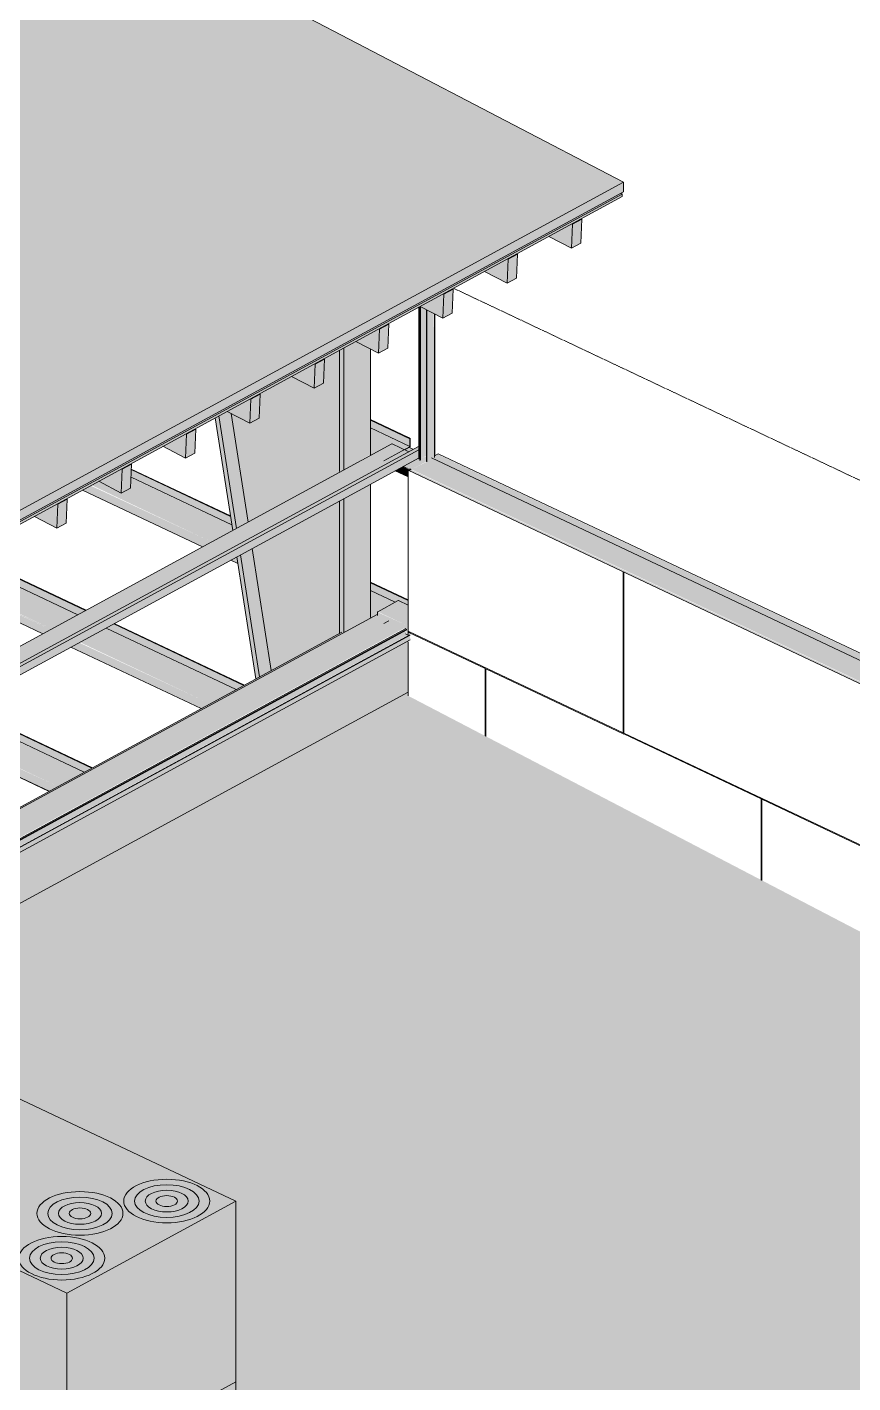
# Model space of a CAD drawing. Header units: inches. Extents: x 27328 to 52026, y -4075 to 4147.
# Drawn here: x 34181.4 to 34392.5, y 1984.6 to 2331.5 of the extents above; entities that cross this region are included whole.
import ezdxf

# ---------------------------------------------------------------- set-up
doc = ezdxf.new("R2010")
doc.units = ezdxf.units.IN
doc.header["$MEASUREMENT"] = 0
doc.linetypes.add('Hidden', pattern=[0.28125, 0.1875, -0.09375])
for name, color, linetype, lineweight in [('A-GLAZ-CWMG', 51, 'Continuous', 9), ('A-PROP-SBCK', 71, 'Hidden', 15), ('A-ROOF', 132, 'Continuous', 9), ('A-WALL', 113, 'Continuous', 9), ('A-WALL-PATT', 111, 'Continuous', 9), ('L-SITE-WALL', 31, 'Continuous', 9), ('M-EQPM', 50, 'Continuous', 9), ('S-BEAM', 12, 'Continuous', 9)]:
    doc.layers.add(name, color=color, linetype=linetype, lineweight=lineweight)
pattern_1 = [(90, (34474.86, 1751.43), (-141.17, -99.553), [41.364, -124.955]), (154.688, (34474.86, 1751.43), (-0.001, -166.32), [77.88, -78.284]), (270, (34404.45, 1826.09), (-141.17, -99.553), [41.364, -124.955]), (154.688, (34474.86, 1792.8), (-0.001, -166.32), [77.88, -78.284]), (270, (34404.27, 1826.18), (-141.17, -99.553), [41.364, -124.955]), (154.688, (34404.27, 1826.18), (-0.001, -166.32), [77.88, -78.284]), (90, (34333.87, 1818.11), (-141.17, -99.553), [41.364, -124.955]), (154.688, (34404.27, 1784.81), (-0.001, -166.32), [77.88, -78.284]), (90, (34439.75, 1809.62), (-141.17, -99.553), [41.364, -124.955]), (154.688, (34475.04, 1792.92), (-0.001, -166.32), [39.04, -117.122]), (154.688, (34475.04, 1834.29), (-0.001, -166.32), [39.04, -117.122]), (90, (34369.16, 1843), (-141.17, -99.553), [41.364, -124.955]), (154.688, (34439.56, 1809.7), (-0.001, -166.32), [77.88, -78.284]), (270, (34439.56, 1851.07), (-141.17, -99.553), [41.364, -124.955]), (154.69, (34439.56, 1851.07), (-0.001, -166.32), [77.88, -78.284]), (154.688, (34368.98, 1843.09), (-0.001, -166.32), [38.838, -117.325]), (270, (34368.98, 1884.45), (-141.17, -99.553), [41.364, -124.955]), (154.69, (34368.98, 1884.45), (-0.001, -166.32), [38.84, -117.325]), (90, (34474.86, 1834.59), (-141.17, -99.553), [41.364, -124.955]), (154.688, (34474.86, 1834.59), (-0.001, -166.32), [77.88, -78.284]), (270, (34404.45, 1909.25), (-141.17, -99.553), [41.364, -124.955]), (154.69, (34474.86, 1875.95), (-0.001, -166.32), [77.88, -78.284]), (270, (34404.27, 1909.34), (-141.17, -99.553), [41.364, -124.955]), (154.69, (34404.27, 1909.34), (-0.001, -166.32), [77.88, -78.284]), (270, (34333.87, 1942.63), (-141.17, -99.553), [41.364, -124.955]), (154.69, (34404.27, 1867.97), (-0.001, -166.32), [77.88, -78.284]), (90, (34439.75, 1892.78), (-141.17, -99.553), [41.364, -124.955]), (154.69, (34475.04, 1876.08), (-0.001, -166.32), [39.04, -117.12]), (154.69, (34475.04, 1917.45), (-0.001, -166.32), [39.04, -117.12]), (90, (34369.16, 1926.16), (-141.17, -99.553), [41.364, -124.955]), (154.69, (34439.56, 1892.86), (-0.001, -166.32), [77.88, -78.284]), (270, (34439.56, 1934.23), (-141.17, -99.55), [41.364, -124.955]), (154.69, (34439.56, 1934.23), (-0.001, -166.32), [77.88, -78.284]), (154.69, (34368.98, 1926.24), (-0.001, -166.32), [38.84, -117.325]), (270, (34368.98, 1967.61), (-141.17, -99.553), [41.364, -124.955]), (154.69, (34368.98, 1967.61), (-0.001, -166.32), [38.84, -117.325])]

# ---------------------------------------------------------------- blocks, each defined once
blk = doc.blocks.new('Girt_Z - 10_D-1018975-Axon - Looking North East')
at = {"layer": 'S-BEAM'}
for points in [[(31907.35, 932.2), (34278.98, 2222.84), (34274.7, 2224.86), (31907.35, 936.55)], [(31907.35, 931.35), (34281.53, 2223.38), (34281.46, 2224.19), (31907.35, 932.2)], [(31907.35, 929.31), (34281.53, 2221.34), (34281.53, 2223.38), (31907.35, 931.35)]]:
    blk.add_hatch(color=256, dxfattribs=at).paths.add_polyline_path(points, flags=0)
for p, q in [((34274.61, 2224.86), (31907.35, 936.6)), ((31907.35, 932.2), (34281.46, 2224.19)), ((31907.35, 931.35), (34281.53, 2223.38)), ((34274.7, 2224.86), (34278.98, 2222.84)), ((31907.35, 929.24), (34281.61, 2221.31))]:
    blk.add_line(p, q, dxfattribs=at)
blk = doc.blocks.new('Girt_C - 10_D-1031050-Axon - Looking North East')
at = {"layer": 'S-BEAM'}
blk.add_hatch(color=256, dxfattribs=at).paths.add_polyline_path([(31907.35, 887.81), (33900.15, 1972.29), (33900.15, 1973.36), (33936.97, 1993.4), (33939.73, 1993.83), (34277.74, 2177.77), (34270.7, 2181.1), (31907.35, 894.97), (31907.35, 893.97)], flags=0)
h = blk.add_hatch(color=256, dxfattribs=at)
h.paths.add_polyline_path([(31907.35, 887.51), (33900.15, 1972.2), (33900.15, 1972.29), (31907.35, 887.61)], flags=0)
h.paths.add_polyline_path([(33939.73, 1993.83), (33940.51, 1993.95), (34277.81, 2177.72), (34277.74, 2177.77), (33941.62, 1994.85)], flags=0)
blk.add_line((34270.85, 2181.24), (31907.35, 895.02), dxfattribs=at)
blk = doc.blocks.new('Carrier_48TC_Standard_Efficiency_Gas_Heat_Electric_Cooling_Packaged_Rooftop_Unit_3_to_15_nominal_tons - 15 ton 48TC__16-873539-Axon - Looking North East')
at = {"layer": 'M-EQPM'}
for points in [[(34191.55, 2007.58), (34234.77, 2031.1), (34150.01, 2071.19), (34106.8, 2047.67), (34178.45, 2013.78)], [(34191.55, 1958.14), (34191.55, 2007.58), (34106.8, 2047.67), (34106.8, 2014.38), (34158.82, 1989.77), (34158.85, 1973.61), (34190.73, 1958.53)], [(34191.55, 1958.14), (34234.77, 1981.66), (34234.77, 2031.1), (34191.55, 2007.58), (34191.55, 1973.61)], [(34191.55, 1949.31), (34234.77, 1972.83), (34234.77, 1984.89), (34191.55, 1961.37)], [(34191.55, 1949.31), (34191.55, 1961.37), (34158.82, 1976.85), (34158.82, 1964.79), (34189.99, 1950.05)]]:
    blk.add_hatch(color=256, dxfattribs=at).paths.add_polyline_path(points, flags=0)
for p, q in [((34150.01, 2071.19), (34106.8, 2047.67)), ((34234.77, 2031.1), (34150.01, 2071.19)), ((34106.8, 2047.67), (34191.55, 2007.58)), ((34106.8, 2047.67), (34106.8, 2014.38)), ((34191.55, 2007.58), (34234.77, 2031.1)), ((34234.77, 1981.66), (34234.77, 2031.1)), ((34191.55, 1958.14), (34191.55, 2007.58)), ((34191.55, 1961.37), (34234.77, 1984.89)), ((34234.77, 1972.83), (34234.77, 1984.89)), ((34234.77, 1981.66), (34191.55, 1958.14)), ((34158.82, 1976.85), (34191.55, 1961.37)), ((34191.55, 1958.14), (34158.85, 1973.61)), ((34234.77, 1972.83), (34191.55, 1949.31)), ((34191.55, 1949.31), (34158.82, 1964.79)), ((34191.55, 1949.31), (34191.55, 1961.37))]:
    blk.add_line(p, q, dxfattribs=at)
for centre, major_axis in [((34217.08, 2031.15), (11, 0)), ((34194.88, 2027.99), (11, 0)), ((34217.08, 2031.15), (8.25, 0)), ((34217.08, 2031.15), (5.5, 0)), ((34194.88, 2027.99), (8.25, 0)), ((34194.88, 2027.99), (5.5, 0)), ((34194.88, 2027.99), (2.75, 0)), ((34217.08, 2031.15), (2.75, 0)), ((34190.23, 2016.53), (11, 0)), ((34190.23, 2016.53), (8.25, 0)), ((34190.23, 2016.53), (5.5, 0)), ((34190.23, 2016.53), (2.75, 0))]:
    blk.add_ellipse(centre, major_axis=major_axis, ratio=0.507323, dxfattribs=at)
blk = doc.blocks.new('Rectangular Mullion - Profile_Polycarbonate_Lower-1065547-Axon - Looking North East')
at = {"layer": 'A-GLAZ-CWMG'}
h = blk.add_hatch(color=256, dxfattribs=at)
h.paths.add_polyline_path([(31907.35, 887.14), (33900.15, 1971.62), (33900.15, 1971.88), (31907.35, 887.35)], flags=0)
h.paths.add_polyline_path([(33940.78, 1993.99), (33941.45, 1994.1), (34278.46, 2177.49), (34278.2, 2177.62), (33942.36, 1994.85)], flags=0)
h = blk.add_hatch(color=256, dxfattribs=at)
h.paths.add_polyline_path([(31907.88, 884.18), (33900.15, 1968.37), (33900.15, 1969.62), (31907.88, 885.43)], flags=0)
h.paths.add_polyline_path([(33948.54, 1994.7), (34279.33, 2174.71), (34279.32, 2175.97), (33946.59, 1994.89), (33947.76, 1995.07), (33948.22, 1994.85)], flags=0)
for p, q in [((33940.78, 1993.99), (34278.2, 2177.62)), ((33941.45, 1994.1), (34278.46, 2177.49)), ((33942.01, 1994.18), (34278.46, 2177.28)), ((33946.35, 1994.85), (34279.24, 2176.01)), ((33946.59, 1994.89), (34279.33, 2175.97)), ((33948.54, 1994.7), (34279.33, 2174.71))]:
    blk.add_line(p, q, dxfattribs=at)
blk = doc.blocks.new('Rectangular Mullion - Profile_Polycarbonate_right-1075846-Axon - Looking North East')
at = {"layer": 'A-GLAZ-CWMG'}
for points in [[(34281.78, 2220.61), (34281.78, 2259.97), (34281.53, 2259.83), (34281.74, 2220.63), (34281.77, 2220.62)], [(34281.96, 2220.92), (34283.53, 2221.9), (34283.53, 2259.21), (34281.96, 2260.03), (34281.96, 2221.77)], [(34283.62, 2220.29), (34285.55, 2221.34), (34285.36, 2258.25), (34283.62, 2259.16), (34283.62, 2221.05)], [(34281.78, 2220.61), (34281.96, 2220.7), (34281.78, 2221.66)]]:
    blk.add_hatch(color=256, dxfattribs=at).paths.add_polyline_path(points, flags=0)
for p, q in [((34281.53, 2220.95), (34281.53, 2259.83)), ((34281.78, 2220.61), (34281.78, 2259.97)), ((34281.96, 2220.7), (34281.96, 2260.03)), ((34283.53, 2220.33), (34283.53, 2259.21)), ((34283.62, 2220.29), (34283.62, 2259.16)), ((34285.55, 2221.34), (34285.55, 2258.15))]:
    blk.add_line(p, q, dxfattribs=at)
blk = doc.blocks.new('Girt_Z - 10_D-1078091-Axon - Looking North East')
at = {"layer": 'S-BEAM'}
for points in [[(34189.28, 2137.23), (34195.84, 2140.8), (34174.13, 2151.07), (34167.61, 2147.48), (34187.05, 2138.28)], [(34195.96, 2140.86), (34197.93, 2141.93), (34174.18, 2153.16), (34174.18, 2151.16), (34189.25, 2144.03)], [(34186.99, 2135.98), (34188.99, 2137.07), (34167.44, 2147.27), (34167.44, 2145.23), (34182.12, 2138.28)], [(34188.99, 2137.07), (34189.28, 2137.23), (34167.45, 2147.35), (34167.48, 2147.24), (34186.43, 2138.28)], [(34195.84, 2140.8), (34195.96, 2140.86), (34189, 2144.03)], [(34197.93, 2141.93), (34197.94, 2141.94), (34193.48, 2144.03)], [(34197.94, 2141.94), (34198.06, 2142.01), (34193.51, 2144.03)], [(34186.97, 2135.97), (34186.99, 2135.98), (34182.08, 2138.28)]]:
    blk.add_hatch(color=256, dxfattribs=at).paths.add_polyline_path(points, flags=0)
for p, q in [((34197.94, 2141.94), (34173.82, 2153.35)), ((34198.06, 2142.01), (34173.87, 2153.45)), ((34197.93, 2141.93), (34174.18, 2153.16)), ((34195.96, 2140.86), (34174.18, 2151.16)), ((34167.44, 2145.23), (34186.99, 2135.98)), ((34186.97, 2135.97), (34167.83, 2145.02))]:
    blk.add_line(p, q, dxfattribs=at)
blk = doc.blocks.new('Girt_Z - 10_D-V43-Axon - Looking North East')
at = {"layer": 'S-BEAM'}
h = blk.add_hatch(color=256, dxfattribs=at)
h.paths.add_polyline_path([(34234.84, 2162.02), (34236.81, 2163.09), (34203.53, 2178.83), (34201.77, 2177.66), (34225.44, 2166.47)], flags=0)
h.paths.add_polyline_path([(34194.34, 2181.17), (34196.31, 2182.24), (34174.18, 2192.71), (34174.18, 2190.71), (34193.39, 2181.62)], flags=0)
h = blk.add_hatch(color=256, dxfattribs=at)
h.paths.add_polyline_path([(34228.16, 2158.39), (34234.72, 2161.96), (34201.4, 2177.66), (34194.89, 2174.12), (34225.44, 2159.67)], flags=0)
h.paths.add_polyline_path([(34187.66, 2177.54), (34194.23, 2181.11), (34174.13, 2190.62), (34167.61, 2187.02), (34187.4, 2177.66)], flags=0)
h = blk.add_hatch(color=256, dxfattribs=at)
h.paths.add_polyline_path([(34227.87, 2158.23), (34228.16, 2158.39), (34194.69, 2174.01), (34194.6, 2173.97), (34225.44, 2159.38)], flags=0)
h.paths.add_polyline_path([(34187.38, 2177.38), (34187.66, 2177.54), (34167.45, 2186.89), (34167.44, 2186.81), (34187.08, 2177.52)], flags=0)
h = blk.add_hatch(color=256, dxfattribs=at)
h.paths.add_polyline_path([(34225.87, 2157.14), (34227.87, 2158.23), (34194.6, 2173.97), (34192.6, 2172.87), (34225.44, 2157.34)], flags=0)
h.paths.add_polyline_path([(34185.37, 2176.29), (34187.38, 2177.38), (34167.44, 2186.65), (34167.44, 2184.77), (34183.91, 2176.98)], flags=0)
h = blk.add_hatch(color=256, dxfattribs=at)
h.paths.add_polyline_path([(34236.81, 2163.09), (34236.82, 2163.1), (34225.44, 2168.47)], flags=0)
h.paths.add_polyline_path([(34196.31, 2182.24), (34196.32, 2182.25), (34194.4, 2183.15)], flags=0)
h = blk.add_hatch(color=256, dxfattribs=at)
h.paths.add_polyline_path([(34236.82, 2163.1), (34236.94, 2163.16), (34225.44, 2168.48)], flags=0)
h.paths.add_polyline_path([(34196.32, 2182.25), (34196.44, 2182.32), (34194.43, 2183.15)], flags=0)
h = blk.add_hatch(color=256, dxfattribs=at)
h.paths.add_polyline_path([(34234.72, 2161.96), (34234.84, 2162.02), (34225.44, 2166.35)], flags=0)
h.paths.add_polyline_path([(34194.23, 2181.11), (34194.34, 2181.17), (34193.14, 2181.62)], flags=0)
h = blk.add_hatch(color=256, dxfattribs=at)
h.paths.add_polyline_path([(34225.85, 2157.13), (34225.87, 2157.14), (34225.44, 2157.32)], flags=0)
h.paths.add_polyline_path([(34185.35, 2176.28), (34185.37, 2176.29), (34183.87, 2176.98)], flags=0)
for p, q in [((34196.32, 2182.25), (34173.82, 2192.9)), ((34196.44, 2182.32), (34173.87, 2193)), ((34196.31, 2182.24), (34174.18, 2192.71)), ((34194.34, 2181.17), (34174.18, 2190.71)), ((34167.44, 2184.77), (34185.37, 2176.29)), ((34185.35, 2176.28), (34167.83, 2184.57)), ((34236.81, 2163.09), (34203.53, 2178.83)), ((34236.82, 2163.1), (34203.54, 2178.84)), ((34236.94, 2163.16), (34203.66, 2178.9)), ((34234.84, 2162.02), (34201.56, 2177.76)), ((34225.85, 2157.13), (34192.57, 2172.87)), ((34192.59, 2172.88), (34225.87, 2157.14))]:
    blk.add_line(p, q, dxfattribs=at)
blk = doc.blocks.new('Girt_Z - 10_D-1078092-Axon - Looking North East')
at = {"layer": 'S-BEAM'}
for points in [[(34279.24, 2224.18), (34279.18, 2226.21), (34269.2, 2230.93), (34269.2, 2228.93), (34279.23, 2224.19)], [(34272.62, 2220.52), (34278.98, 2224.19), (34269.2, 2228.81), (34269.33, 2222.08), (34270.48, 2221.53)], [(34278.87, 2226.37), (34278.92, 2226.47), (34272.89, 2229.2)], [(34279.24, 2226.18), (34278.87, 2226.37), (34279.18, 2226.21)], [(34279.18, 2224.09), (34279.18, 2224.21), (34279.1, 2224.13)]]:
    blk.add_hatch(color=256, dxfattribs=at).paths.add_polyline_path(points, flags=0)
for p, q in [((34278.92, 2226.47), (34269.2, 2231.07)), ((34278.87, 2226.37), (34269.2, 2230.94)), ((34279.24, 2226.18), (34269.2, 2230.93)), ((34279.24, 2224.18), (34269.2, 2228.93)), ((34279.18, 2224.09), (34272.62, 2220.52)), ((34277.95, 2223.32), (34279.18, 2224)), ((34278.92, 2226.47), (34278.87, 2226.37)), ((34278.87, 2226.37), (34279.24, 2226.18)), ((34279.31, 2226.27), (34278.91, 2226.46)), ((34279.31, 2226.27), (34278.92, 2226.47)), ((34279.24, 2226.18), (34279.24, 2224.18)), ((34279.31, 2224.23), (34279.31, 2226.27))]:
    blk.add_line(p, q, dxfattribs=at)
for points in [[(34279.18, 2224, 0), (34279.28, 2224.09, 0), (34279.31, 2224.23, 0)], [(34279.24, 2224.18, 0), (34279.22, 2224.13, 0), (34279.18, 2224.09, 0)]]:
    blk.add_polyline3d(points, dxfattribs=at)
blk = doc.blocks.new('Rectangular Mullion - Profile_Polycarbonate_Upper and left-1075931-Axon - Looking North East')
at = {"layer": 'A-GLAZ-CWMG'}
blk.add_hatch(color=256, dxfattribs=at).paths.add_polyline_path([(34285.55, 2221.85), (34285.6, 2221.88), (34285.55, 2222.17)], flags=0)
for p, q in [((34281.5, 2259.82), (34281.5, 2224.12)), ((34285.6, 2258.12), (34285.6, 2221.88))]:
    blk.add_line(p, q, dxfattribs=at)
blk = doc.blocks.new('Girt_C - 8_D-1077146-Axon - Looking North East')
at = {"layer": 'S-BEAM'}
for points in [[(34189.57, 1854.4), (34588.39, 2071.44), (34582.82, 2074.07), (34183.99, 1857.04)], [(34189.57, 1854.3), (34189.38, 1854.49), (34189.38, 1854.39)]]:
    blk.add_hatch(color=256, dxfattribs=at).paths.add_polyline_path(points, flags=0)
for p, q in [((34582.73, 2074.08), (34183.91, 1857.04)), ((34582.72, 2074.07), (34582.82, 2074.07)), ((34582.82, 2074.07), (34588.39, 2071.44)), ((34588.39, 2071.44), (34588.49, 2071.34)), ((34189.57, 1854.4), (34183.99, 1857.04)), ((34186.69, 1855.67), (34189.57, 1854.3)), ((34189.67, 1854.31), (34189.57, 1854.4))]:
    blk.add_line(p, q, dxfattribs=at)
blk.add_polyline3d([(34189.57, 1854.3, 0), (34189.61, 1854.27, 0), (34189.63, 1854.21, 0)], dxfattribs=at)
blk = doc.blocks.new('columns and girder2 - one-V87-Axon - Looking North East')
at = {"layer": 'S-BEAM'}
h = blk.add_hatch(color=256, dxfattribs=at)
h.paths.add_polyline_path([(34239.88, 2164.76), (34240.83, 2165.28), (34235.97, 2196.48), (34235.02, 2195.96), (34237.97, 2176.98)], flags=0)
h.paths.add_polyline_path([(34261.29, 2176.41), (34261.93, 2176.67), (34262.38, 2176.67), (34262.38, 2210.85), (34261.29, 2210.25), (34261.29, 2176.49)], flags=0)
h.paths.add_polyline_path([(34233.96, 2202.73), (34234.91, 2203.25), (34230.43, 2232.02), (34229.47, 2231.5), (34231.04, 2221.46)], flags=0)
h.paths.add_polyline_path([(34261.29, 2217.61), (34262.38, 2218.29), (34262.2, 2249.31), (34261.29, 2248.81), (34261.29, 2217.82)], flags=0)
h = blk.add_hatch(color=256, dxfattribs=at)
h.paths.add_polyline_path([(34243.82, 2166.91), (34261.29, 2176.41), (34261.29, 2210.25), (34238.95, 2198.1), (34243.74, 2167.41)], flags=0)
h.paths.add_polyline_path([(34237.9, 2204.88), (34261.29, 2217.61), (34261.29, 2248.81), (34257.41, 2246.56), (34257.19, 2240.42), (34254.81, 2239.12), (34249.02, 2242.14), (34240.96, 2237.6), (34240.74, 2231.47), (34238.36, 2230.17), (34233.56, 2232.67), (34235.31, 2221.46)], flags=0)
h = blk.add_hatch(color=256, dxfattribs=at)
h.paths.add_polyline_path([(34262.38, 2176.62), (34269.2, 2180.43), (34269.2, 2214.56), (34262.38, 2210.85), (34262.38, 2176.98)], flags=0)
h.paths.add_polyline_path([(34262.38, 2218.2), (34269.2, 2222.16), (34269.2, 2249.14), (34265.47, 2251.09), (34262.38, 2249.41), (34262.38, 2218.29)], flags=0)
h = blk.add_hatch(color=256, dxfattribs=at)
h.paths.add_polyline_path([(34240.83, 2165.28), (34243.82, 2166.91), (34238.95, 2198.1), (34235.97, 2196.48), (34239.01, 2176.98)], flags=0)
h.paths.add_polyline_path([(34234.91, 2203.25), (34237.9, 2204.88), (34233.4, 2232.75), (34232.57, 2233.19), (34230.43, 2232.02), (34234.43, 2206.38)], flags=0)
for p, q in [((34261.29, 2248.81), (34261.29, 2217.82)), ((34262.38, 2218.29), (34262.38, 2249.41)), ((34269.2, 2222.01), (34269.2, 2249.14)), ((34229.47, 2231.5), (34233.97, 2202.69)), ((34234.92, 2203.21), (34230.43, 2232.02)), ((34233.56, 2232.67), (34237.9, 2204.83)), ((34269.2, 2180.43), (34269.2, 2214.57)), ((34261.29, 2210.26), (34261.29, 2176.41)), ((34262.38, 2176.71), (34262.38, 2210.86)), ((34235.01, 2195.97), (34239.88, 2164.76)), ((34240.83, 2165.28), (34235.97, 2196.49)), ((34238.95, 2198.11), (34243.82, 2166.91))]:
    blk.add_line(p, q, dxfattribs=at)
blk = doc.blocks.new('Girt_C - 8_D-1077142-Axon - Looking North East')
at = {"layer": 'S-BEAM'}
h = blk.add_hatch(color=256, dxfattribs=at)
h.paths.add_polyline_path([(34279.74, 2218.32), (34283.53, 2220.39), (34283.53, 2221.77), (34281.53, 2220.73), (34281.53, 2221.27), (34277.8, 2219.24), (34279.18, 2218.59)], flags=0)
h.paths.add_polyline_path([(34278.98, 2222.84), (34280.1, 2223.44), (34279.07, 2223.93), (34277.95, 2223.32)], flags=0)
for points in [[(34280.1, 2223.44), (34279.92, 2223.57), (34279.82, 2223.57)], [(34586.5, 2073.24), (34591.7, 2076.07), (34285.08, 2221.09), (34279.74, 2218.32), (34570.17, 2080.96)], [(34278.78, 2216.45), (34278.78, 2218.17), (34279.09, 2218.34), (34277.51, 2219.09), (34275.51, 2217.99), (34277.88, 2216.87)], [(34279.65, 2218.23), (34279.74, 2218.32), (34277.66, 2219.16), (34277.55, 2219.07), (34279.24, 2218.42)], [(34278.78, 2216.43), (34278.78, 2216.45), (34278.27, 2216.67)], [(34591.7, 2076.07), (34591.79, 2076.07), (34570.17, 2086.25)], [(34586.41, 2073.15), (34586.5, 2073.24), (34585.61, 2073.53)]]:
    blk.add_hatch(color=256, dxfattribs=at).paths.add_polyline_path(points, flags=0)
for p, q in [((34280.14, 2223.47), (34279.02, 2224)), ((34591.78, 2076.08), (34284.79, 2221.27)), ((34275.48, 2217.99), (34278.78, 2216.43)), ((34275.5, 2218), (34278.78, 2216.45)), ((34591.7, 2076.07), (34586.5, 2073.24)), ((34591.79, 2076.07), (34591.7, 2076.07)), ((34586.5, 2073.24), (34586.41, 2073.15))]:
    blk.add_line(p, q, dxfattribs=at)
blk = doc.blocks.new('Girt_C - 8_D-V100-Axon - Looking North East')
at = {"layer": 'S-BEAM'}
for points in [[(34278.78, 2177.98), (34278.59, 2178.37), (34270.97, 2181.83), (34270.93, 2181.7), (34278.72, 2178.01)], [(34278.78, 2178.27), (34278.78, 2183.56), (34276.26, 2184.76), (34271.06, 2181.93)], [(34278.78, 2183.56), (34278.78, 2183.59), (34276.58, 2184.6)], [(34278.78, 2175.94), (34278.72, 2178.01), (34270.93, 2181.7), (34270.93, 2180.99), (34277.88, 2177.55), (34278.05, 2177.53), (34278.34, 2177.55), (34278.46, 2177.28), (34278.34, 2176.98), (34278.47, 2176.09)], [(34278.78, 2175.93), (34278.78, 2175.94), (34278.73, 2175.95)]]:
    blk.add_hatch(color=256, dxfattribs=at).paths.add_polyline_path(points, flags=0)
for p, q in [((34271.06, 2181.93), (34276.26, 2184.76)), ((34276.26, 2184.76), (34276.34, 2184.76)), ((34278.78, 2183.61), (34276.34, 2184.76)), ((34270.93, 2180.99), (34270.93, 2181.7)), ((34278.15, 2176.24), (34278.78, 2175.94))]:
    blk.add_line(p, q, dxfattribs=at)
blk.add_polyline3d([(34270.93, 2181.7, 0), (34270.97, 2181.83, 0), (34271.06, 2181.93, 0)], dxfattribs=at)
blk = doc.blocks.new('Dimension Lumber - 4x8-1041440-Axon - Looking North East')
at = {"layer": 'S-BEAM'}
for points in [[(34320.61, 2274.93), (34323, 2276.23), (34323.22, 2282.37), (34320.83, 2281.07), (34320.75, 2278.96)], [(34320.61, 2274.93), (34320.69, 2281.14), (34314.82, 2277.95)]]:
    blk.add_hatch(color=256, dxfattribs=at).paths.add_polyline_path(points, flags=0)
for p, q in [((34323.22, 2282.37), (34320.83, 2281.07)), ((34323, 2276.23), (34323.22, 2282.37)), ((34320.83, 2281.07), (34320.61, 2274.93)), ((34314.82, 2277.95), (34320.61, 2274.93)), ((34320.61, 2274.93), (34323, 2276.23))]:
    blk.add_line(p, q, dxfattribs=at)
blk = doc.blocks.new('Dimension Lumber - 4x8-1074504-Axon - Looking North East')
at = {"layer": 'S-BEAM'}
for points in [[(34304.16, 2265.98), (34304.24, 2272.19), (34298.37, 2269)], [(34304.16, 2265.98), (34306.55, 2267.28), (34306.77, 2273.41), (34304.38, 2272.11)]]:
    blk.add_hatch(color=256, dxfattribs=at).paths.add_polyline_path(points, flags=0)
for p, q in [((34304.38, 2272.11), (34304.16, 2265.98)), ((34306.77, 2273.41), (34304.38, 2272.11)), ((34306.55, 2267.28), (34306.77, 2273.41)), ((34298.37, 2269), (34304.16, 2265.98)), ((34304.16, 2265.98), (34306.55, 2267.28))]:
    blk.add_line(p, q, dxfattribs=at)
blk = doc.blocks.new('Girt_Z - 10_D-1076302-Axon - Looking North East')
at = {"layer": 'S-BEAM'}
h = blk.add_hatch(color=256, dxfattribs=at)
h.paths.add_polyline_path([(34278.78, 2183.59), (34278.78, 2184.82), (34269.2, 2189.35), (34269.2, 2187.35), (34275.53, 2184.36), (34276.51, 2184.66), (34276.64, 2184.6)], flags=0)
h.paths.add_polyline_path([(34233.74, 2204.12), (34233.41, 2206.28), (34208.01, 2218.25), (34208.06, 2216.27), (34225.44, 2208.05)], flags=0)
h = blk.add_hatch(color=256, dxfattribs=at)
h.paths.add_polyline_path([(34235.28, 2194.27), (34235.02, 2195.96), (34233.48, 2195.12)], flags=0)
h.paths.add_polyline_path([(34226.25, 2198.54), (34228.25, 2199.63), (34197.57, 2214.14), (34195.57, 2213.05), (34225.44, 2198.92)], flags=0)
blk.add_hatch(color=256, dxfattribs=at).paths.add_polyline_path([(34228.25, 2199.63), (34228.54, 2199.79), (34197.63, 2214.17), (34197.57, 2214.14), (34225.44, 2200.96)], flags=0)
h = blk.add_hatch(color=256, dxfattribs=at)
h.paths.add_polyline_path([(34272.62, 2178.94), (34273.86, 2179.61), (34270.93, 2180.99), (34271.06, 2181.93), (34275.41, 2184.29), (34269.2, 2187.23), (34269.33, 2180.5), (34271.85, 2179.3)], flags=0)
h.paths.add_polyline_path([(34228.54, 2199.79), (34233.96, 2202.73), (34233.76, 2203.99), (34207.94, 2216.21), (34207.84, 2213.56), (34205.46, 2212.26), (34199.67, 2215.28), (34198.01, 2214.23), (34225.44, 2201.25)], flags=0)
h = blk.add_hatch(color=256, dxfattribs=at)
h.paths.add_polyline_path([(34278.78, 2184.83), (34278.78, 2184.96), (34272.89, 2187.62)], flags=0)
h.paths.add_polyline_path([(34233.4, 2206.3), (34233.38, 2206.43), (34225.44, 2210.06)], flags=0)
h = blk.add_hatch(color=256, dxfattribs=at)
h.paths.add_polyline_path([(34278.78, 2184.82), (34278.78, 2184.83), (34272.89, 2187.61)], flags=0)
h.paths.add_polyline_path([(34233.41, 2206.28), (34233.4, 2206.3), (34225.44, 2210.05)], flags=0)
h = blk.add_hatch(color=256, dxfattribs=at)
h.paths.add_polyline_path([(34275.41, 2184.29), (34275.53, 2184.36), (34274.76, 2184.6)], flags=0)
h.paths.add_polyline_path([(34233.76, 2203.99), (34233.74, 2204.12), (34225.44, 2207.93)], flags=0)
h = blk.add_hatch(color=256, dxfattribs=at)
h.paths.add_polyline_path([(34235.28, 2194.25), (34235.28, 2194.27), (34233.46, 2195.11)], flags=0)
h.paths.add_polyline_path([(34226.23, 2198.53), (34226.25, 2198.54), (34225.44, 2198.9)], flags=0)
for p, q in [((34233.4, 2206.3), (34208.01, 2218.3)), ((34233.41, 2206.28), (34208.01, 2218.29)), ((34233.38, 2206.43), (34208.02, 2218.42)), ((34226.23, 2198.53), (34195.55, 2213.04)), ((34195.57, 2213.05), (34226.25, 2198.54)), ((34233.74, 2204.12), (34207.94, 2216.32)), ((34235.28, 2194.25), (34233.45, 2195.12)), ((34233.47, 2195.12), (34235.28, 2194.27)), ((34278.78, 2184.96), (34269.2, 2189.49)), ((34278.78, 2184.83), (34269.2, 2189.36)), ((34278.78, 2184.82), (34269.2, 2189.35)), ((34275.53, 2184.36), (34269.2, 2187.35)), ((34273.86, 2179.61), (34272.62, 2178.94))]:
    blk.add_line(p, q, dxfattribs=at)

msp = doc.modelspace()

# ---------------------------------------------------------------- hatches: boundary and pattern name
at = {"layer": 'A-ROOF'}
for points in [[(31941.28, 989.81), (34333.85, 2291.84), (33374.55, 2792.63), (30981.98, 1490.6), (31895.08, 1013.93)], [(31941.28, 987.33), (34333.85, 2289.36), (34333.85, 2291.84), (31941.28, 989.81)], [(31945.93, 989.45), (34333.55, 2288.79), (34333.16, 2288.99), (31945.54, 989.65)], [(31945.93, 988.8), (34333.55, 2288.14), (34333.55, 2288.79), (31945.93, 989.45)]]:
    msp.add_hatch(color=256, dxfattribs=at).paths.add_polyline_path(points, flags=0)
h = msp.add_hatch(color=256, dxfattribs=at)
h.paths.add_polyline_path([(32261.67, 683.74), (33049.81, 1112.64), (33068.14, 1103.12), (33270.74, 1213.38), (33252.46, 1222.92), (34433.15, 1865.45), (34451.48, 1855.93), (34656.34, 1967.42), (34595.39, 1999.24), (34187.01, 1777.16), (34184.42, 1778.45), (34184.42, 1778.96), (33923.66, 1917.79), (33923.66, 1930.81), (33911.83, 1937.02), (33911.83, 1956.72), (33908.61, 1959.91), (31974.18, 907.2), (32231.16, 785.66), (32231.16, 712.57), (32219.06, 705.98), (32240.05, 695.02)], flags=0)
h.paths.add_polyline_path([(31959.13, 861.41), (31959.13, 899.01), (31922.17, 878.89), (31958.7, 861.61)], flags=0)
h.paths.add_polyline_path([(34220.43, 1876.92), (34514.9, 2037.17), (34278.78, 2160.43), (34278.78, 2161.36), (33964.24, 1990.18), (33996.24, 1975.05), (33996.24, 1964.95), (34001.34, 1962.54), (34001.34, 1958.24), (34002.23, 1957.2), (34001.34, 1955.04), (34001.34, 1946.11), (34115.4, 1892.17), (34115.4, 1908.08), (34030.85, 1948.06), (34030.85, 2006.34), (34074.07, 2029.86), (34106.8, 2014.38), (34106.8, 2047.67), (34150.01, 2071.19), (34234.77, 2031.1), (34234.77, 1972.83), (34191.55, 1949.31), (34158.82, 1964.79), (34158.82, 1932.46), (34220.43, 1903.32), (34220.43, 1879.49)], flags=0)
at = {"layer": 'A-WALL-PATT'}
h = msp.add_hatch(dxfattribs=at)
h.set_pattern_fill('FP_4', color=256, style=0, pattern_type=2)
h.set_pattern_definition(pattern_1)
h.paths.add_polyline_path([(34278.78, 2175.76), (34279.18, 2176.07), (34279.18, 2217.98), (34278.78, 2218.17), (34278.78, 2175.82)], flags=0)
h = msp.add_hatch(dxfattribs=at)
h.set_pattern_fill('FP_4', color=256, style=0, pattern_type=2)
h.set_pattern_definition(pattern_1)
h.paths.add_polyline_path([(34514.9, 2037.17), (34582.82, 2074.07), (34588.74, 2071.44), (34588.87, 2071.51), (34279.18, 2217.83), (34278.98, 2174.52), (34278.78, 2174.23), (34278.78, 2160.43), (34505.23, 2042.22)], flags=0)
at = {"layer": 'L-SITE-WALL'}
for points in [[(34590.43, 2070.78), (34598.1, 2074.95), (34286.24, 2222.23), (34285.55, 2221.85), (34285.51, 2221.27), (34285.17, 2221.09), (34591.7, 2076.03), (34586.2, 2073.24), (34279.65, 2218.23), (34279.18, 2217.98), (34589.03, 2071.44)], [(34279.18, 2217.98), (34279.65, 2218.23), (34279.24, 2218.42), (34278.78, 2218.17)]]:
    msp.add_hatch(color=256, dxfattribs=at).paths.add_polyline_path(points, flags=0)
h = msp.add_hatch(color=256, dxfattribs=at)
h.paths.add_polyline_path([(31907.35, 885.38), (33900.15, 1969.86), (33900.15, 1971.4), (31907.35, 886.72), (31907.35, 886.51)], flags=0)
h.paths.add_polyline_path([(33942.01, 1994.18), (33946.48, 1995.07), (34278.73, 2175.95), (34278.34, 2176.15), (34278.15, 2177.11), (33943.24, 1994.85)], flags=0)
h = msp.add_hatch(color=256, dxfattribs=at)
h.paths.add_polyline_path([(31907.35, 895.02), (32093.46, 996.3), (32093.08, 996.48), (31907.35, 895.4)], flags=0)
h.paths.add_polyline_path([(32100.45, 1000.1), (32290.87, 1103.73), (32290.49, 1103.91), (32100.45, 1000.49)], flags=0)
h.paths.add_polyline_path([(32297.86, 1107.53), (32488.28, 1211.16), (32487.9, 1211.34), (32297.86, 1107.92)], flags=0)
h.paths.add_polyline_path([(32495.26, 1214.96), (32685.68, 1318.59), (32685.3, 1318.77), (32495.26, 1215.35)], flags=0)
h.paths.add_polyline_path([(32692.67, 1322.39), (32883.09, 1426.02), (32882.71, 1426.2), (32692.67, 1322.78)], flags=0)
h.paths.add_polyline_path([(32890.08, 1429.82), (33080.5, 1533.44), (33080.12, 1533.62), (32890.08, 1430.2)], flags=0)
h.paths.add_polyline_path([(33087.49, 1537.25), (33277.91, 1640.87), (33277.53, 1641.05), (33087.49, 1537.39)], flags=0)
h.paths.add_polyline_path([(33284.89, 1644.68), (33475.31, 1748.3), (33474.93, 1748.48), (33284.89, 1645.06)], flags=0)
h.paths.add_polyline_path([(33482.3, 1752.1), (33672.72, 1855.73), (33672.34, 1855.91), (33482.3, 1752.49)], flags=0)
h.paths.add_polyline_path([(33679.71, 1859.53), (33870.13, 1963.16), (33869.75, 1963.34), (33679.71, 1859.92)], flags=0)
h.paths.add_polyline_path([(33877.12, 1966.96), (34067.4, 2070.65), (34067.15, 2070.77), (33877.12, 1967.35)], flags=0)
h.paths.add_polyline_path([(33940.77, 1993.99), (33940.78, 1993.99), (33942.36, 1994.85)], flags=0)
h.paths.add_polyline_path([(34074.52, 2074.39), (34262.21, 2176.53), (34261.83, 2176.71), (34074.52, 2074.78)], flags=0)
h = msp.add_hatch(color=256, dxfattribs=at)
h.paths.add_polyline_path([(31922.17, 878.89), (31959.13, 899.01), (31959.13, 905.65), (31967.66, 910.29), (31974.18, 907.2), (33908.61, 1959.91), (33899.98, 1968.27), (31904.86, 882.58), (31905.02, 881.22), (31910.43, 884.44), (31920.32, 879.77)], flags=0)
h.paths.add_polyline_path([(33964.24, 1990.18), (34278.78, 2161.36), (34278.78, 2174.42), (33948.54, 1994.7), (33951.51, 1993.3), (33954.36, 1994.85)], flags=0)

# ---------------------------------------------------------------- linework, layer by layer
at = {"layer": 'A-PROP-SBCK'}
msp.add_line((34290.43, 2264.68), (37043.21, 962.76), dxfattribs=at)
at = {"layer": 'A-ROOF'}
for p, q in [((34333.85, 2291.84), (33374.55, 2792.63)), ((31941.28, 989.81), (34333.85, 2291.84)), ((34333.85, 2289.36), (31941.28, 987.33)), ((34333.85, 2289.36), (34333.85, 2291.84)), ((31945.93, 989.45), (34333.55, 2288.79)), ((34333.55, 2288.14), (33695.57, 1940.95)), ((34333.55, 2288.79), (34333.16, 2288.99)), ((34333.55, 2288.14), (34333.55, 2288.79)), ((33964.24, 1990.18), (34278.78, 2161.36))]:
    msp.add_line(p, q, dxfattribs=at)
at = {"layer": 'A-WALL'}
msp.add_line((34278.78, 2175.79), (33946.28, 1994.84), dxfattribs=at)
at = {"layer": 'L-SITE-WALL'}
for p, q in [((34286.45, 2222.34), (34285.55, 2221.85)), ((34286.45, 2222.34), (34599.29, 2074.39)), ((34279.38, 2218.49), (34278.78, 2218.17)), ((34590.43, 2070.78), (34278.78, 2218.17)), ((34278.78, 2218.17), (34278.78, 2175.76)), ((34074.52, 2074.78), (34261.83, 2176.71)), ((34278.78, 2174.23), (34278.78, 2160.43))]:
    msp.add_line(p, q, dxfattribs=at)

# ---------------------------------------------------------------- block references
at = {"layer": 'A-GLAZ-CWMG'}
for name in ['Rectangular Mullion - Profile_Polycarbonate_Upper and left-1075931-Axon - Looking North East', 'Rectangular Mullion - Profile_Polycarbonate_right-1075846-Axon - Looking North East', 'Rectangular Mullion - Profile_Polycarbonate_Lower-1065547-Axon - Looking North East']:
    msp.add_blockref(name, (0, 0), dxfattribs=at)
at = {"layer": 'M-EQPM'}
msp.add_blockref('Carrier_48TC_Standard_Efficiency_Gas_Heat_Electric_Cooling_Packaged_Rooftop_Unit_3_to_15_nominal_tons - 15 ton 48TC__16-873539-Axon - Looking North East', (0, 0), dxfattribs=at)
at = {"layer": 'S-BEAM'}
for name, p in [('Dimension Lumber - 4x8-1041440-Axon - Looking North East', (0, 0)), ('Dimension Lumber - 4x8-1074504-Axon - Looking North East', (0, 0)), ('Dimension Lumber - 4x8-1074504-Axon - Looking North East', (-16.45, -8.95)), ('Dimension Lumber - 4x8-1074504-Axon - Looking North East', (-32.9, -17.9)), ('columns and girder2 - one-V87-Axon - Looking North East', (0, 0)), ('Dimension Lumber - 4x8-1074504-Axon - Looking North East', (-49.35, -26.86)), ('Dimension Lumber - 4x8-1074504-Axon - Looking North East', (-65.8, -35.81)), ('Girt_Z - 10_D-1078092-Axon - Looking North East', (0, 0)), ('Dimension Lumber - 4x8-1074504-Axon - Looking North East', (-82.25, -44.76)), ('Girt_Z - 10_D-1018975-Axon - Looking North East', (0, 0)), ('Girt_C - 8_D-1077142-Axon - Looking North East', (0, 0)), ('Girt_Z - 10_D-1076302-Axon - Looking North East', (0, 0)), ('Dimension Lumber - 4x8-1074504-Axon - Looking North East', (-98.7, -53.71)), ('Dimension Lumber - 4x8-1074504-Axon - Looking North East', (-115.15, -62.67)), ('Girt_Z - 10_D-V43-Axon - Looking North East', (0, 0)), ('Girt_C - 8_D-V100-Axon - Looking North East', (0, 0)), ('Girt_C - 10_D-1031050-Axon - Looking North East', (0, 0)), ('Girt_Z - 10_D-1078091-Axon - Looking North East', (0, 0)), ('Girt_C - 8_D-1077146-Axon - Looking North East', (0, 0))]:
    msp.add_blockref(name, p, dxfattribs=at)

doc.saveas('drawing.dxf')
